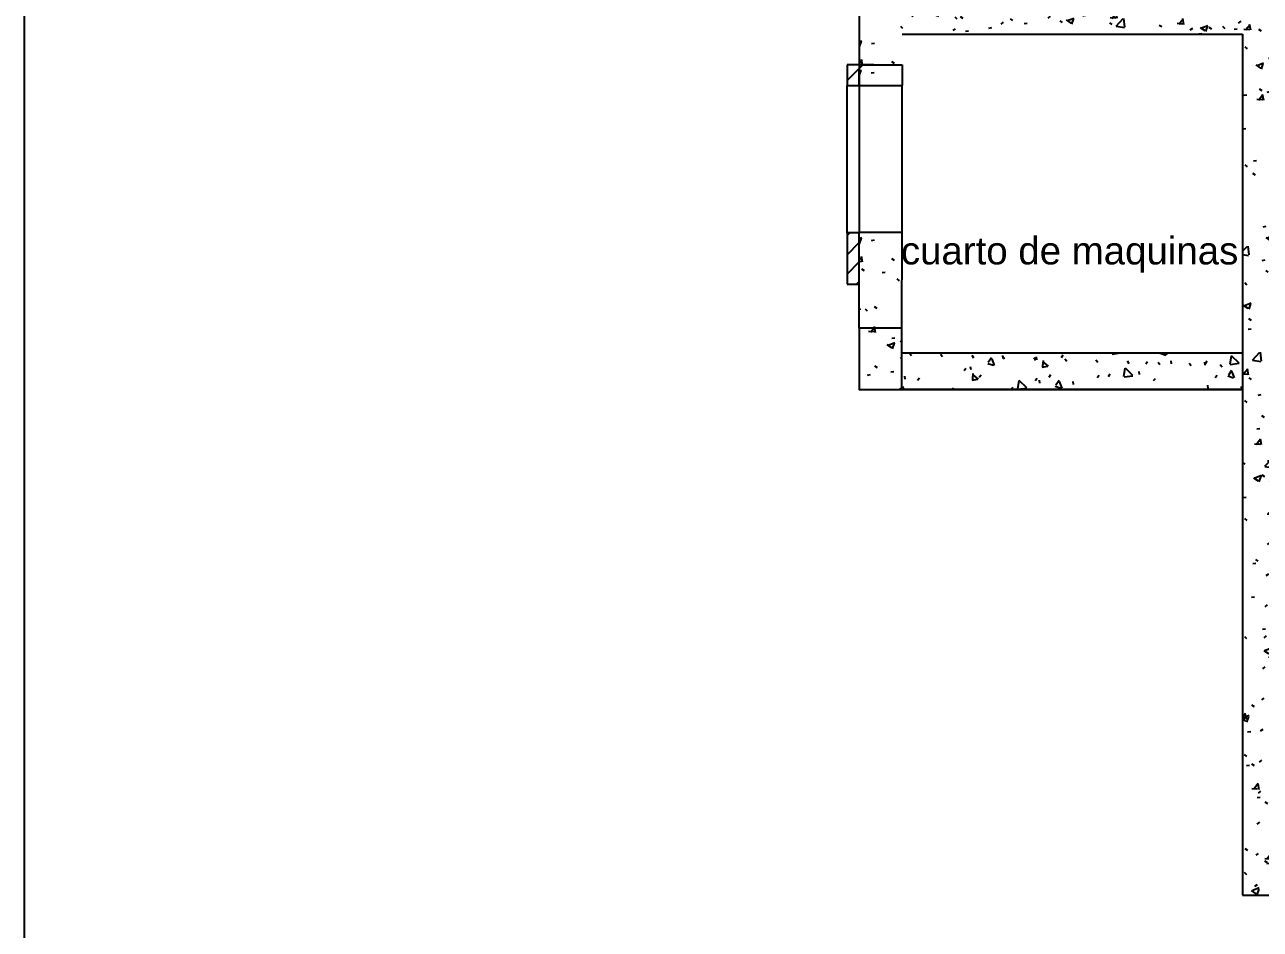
# Model space of a CAD drawing. Header units: inches. Extents: x 131 to 82119, y 71 to 16923.
# Drawn here: x 257.51 to 267.61, y 157.3 to 164.7 of the extents above; entities that cross this region are included whole.
import ezdxf

# ---------------------------------------------------------------- set-up
doc = ezdxf.new("R2010")
doc.units = ezdxf.units.IN
doc.header["$MEASUREMENT"] = 0
doc.layers.add('Arquitectonico', color=253, linetype='Continuous')
doc.styles.add('Arial', font='arial.ttf', dxfattribs={"height": 0.225})
pattern_1 = [(50, (280.8748, 170.8237), (0.546432, -0.047308), [0.057, -0.629]), (355, (280.8748, 170.8237), (-0.105429, 0.57337), [0.046, -0.503]), (100.451, (280.9208, 170.8197), (0.440955, 0.525708), [0.049, -0.534]), (46.184, (280.8748, 170.9757), (0.813123, -0.12606), [0.086, -0.943]), (96.636, (280.9428, 170.9657), (0.711995, 0.742252), [0.073, -0.801]), (351.184, (280.8748, 170.9757), (0.71223, 0.742616), [0.069, -0.754]), (21, (280.9508, 170.9377), (0.454985, -0.306292), [0.057, -0.629]), (326, (280.9508, 170.9377), (0.185766, 0.552594), [0.046, -0.503]), (71.451, (280.9888, 170.9127), (0.640536, 0.246016), [0.049, -0.534]), (37.5, (280.87478, 170.82372), (0.009206, 0.2541166), [0.025, -0.472, 0.025, -0.485, -0.505]), (37.5, (280.87478, 170.82372), (0.009206, 0.2541166), [-1.007, 0.025, -0.48]), (7.5, (280.87478, 170.82372), (0.2004608, 0.3007382), [0.025, -0.266, 0.025, -0.46, -0.192]), (7.5, (280.87478, 170.82372), (0.2004608, 0.3007382), [-0.776, 0.025, -0.167]), (327.5, (280.70478, 170.82372), (0.406483, -0.0170776), [0.025, -0.165, 0.025, -0.569, -0.789]), (327.5, (280.70478, 170.82372), (0.406483, -0.0170776), [-0.785, 0.025, -0.764]), (317.5, (280.62878, 170.82372), (0.4439987, 0.076008), [0.025, -0.223, 0.025, -0.37, -0.56]), (317.5, (280.62878, 170.82372), (0.4439987, 0.076008), [-0.642, 0.025, -0.535])]
pattern_2 = [(45, (286.23478, 181.49072), (-0.07919596, 0.07919596), [])]

msp = doc.modelspace()

# ---------------------------------------------------------------- hatches: boundary and pattern name
at = {"layer": 'Arquitectonico'}
h = msp.add_hatch(dxfattribs=at)
h.set_pattern_fill('FP_2', color=256, angle=360, style=0, pattern_type=2)
h.set_pattern_definition(pattern_1)
h.paths.add_polyline_path([(264.333, 164.62), (267.468, 164.62), (267.468, 164.87), (264.333, 164.87), (264.333, 164.822)], flags=0)
h = msp.add_hatch(dxfattribs=at)
h.set_pattern_fill('FP_2', color=256, angle=360, style=0, pattern_type=2)
h.set_pattern_definition(pattern_1)
h.paths.add_polyline_path([(267.718, 160.022), (267.718, 164.87), (267.468, 164.87), (267.468, 160.022)], flags=0)
h = msp.add_hatch(dxfattribs=at)
h.set_pattern_fill('FP_2', color=256, angle=360, style=0, pattern_type=2)
h.set_pattern_definition(pattern_1)
h.paths.add_polyline_path([(264.333, 164.37), (264.683, 164.37), (264.683, 164.62), (264.333, 164.62)], flags=0)
h = msp.add_hatch(dxfattribs=at)
h.set_pattern_fill('FP_37', color=256, angle=360, style=0, pattern_type=2)
h.set_pattern_definition(pattern_2)
h.paths.add_polyline_path([(264.333, 164.2), (264.333, 164.37), (264.233, 164.37), (264.233, 164.2), (264.323, 164.2)])
h = msp.add_hatch(dxfattribs=at)
h.set_pattern_fill('FP_37', color=256, angle=360, style=0, pattern_type=2)
h.set_pattern_definition(pattern_2)
h.paths.add_polyline_path([(264.453, 164.32), (264.453, 164.37), (264.333, 164.37), (264.333, 164.32)], flags=0)
h = msp.add_hatch(dxfattribs=at)
h.set_pattern_fill('FP_2', color=256, angle=360, style=0, pattern_type=2)
h.set_pattern_definition([(50, (280.8715, 170.5835), (0.546432, -0.047308), [0.057, -0.629]), (355, (280.8715, 170.5835), (-0.105429, 0.57337), [0.046, -0.503]), (100.451, (280.9175, 170.5795), (0.440955, 0.525708), [0.049, -0.534]), (46.184, (280.8715, 170.7355), (0.813123, -0.12606), [0.086, -0.943]), (96.636, (280.9395, 170.7255), (0.711995, 0.742252), [0.073, -0.801]), (351.184, (280.8715, 170.7355), (0.71223, 0.742616), [0.069, -0.754]), (21, (280.9475, 170.6975), (0.454985, -0.306292), [0.057, -0.629]), (326, (280.9475, 170.6975), (0.185766, 0.552594), [0.046, -0.503]), (71.451, (280.9855, 170.6725), (0.640536, 0.246016), [0.049, -0.534]), (37.5, (280.8715, 170.58348), (0.009206, 0.2541166), [0.025, -0.472, 0.025, -0.485, -0.505]), (37.5, (280.8715, 170.58348), (0.009206, 0.2541166), [-1.007, 0.025, -0.48]), (7.5, (280.8715, 170.58348), (0.2004608, 0.3007382), [0.025, -0.266, 0.025, -0.46, -0.192]), (7.5, (280.8715, 170.58348), (0.2004608, 0.3007382), [-0.776, 0.025, -0.167]), (327.5, (280.7015, 170.58348), (0.406483, -0.0170776), [0.025, -0.165, 0.025, -0.569, -0.789]), (327.5, (280.7015, 170.58348), (0.406483, -0.0170776), [-0.785, 0.025, -0.764]), (317.5, (280.6255, 170.58348), (0.443999, 0.076008), [0.025, -0.223, 0.025, -0.37, -0.56]), (317.5, (280.6255, 170.58348), (0.443999, 0.076008), [-0.642, 0.025, -0.535])])
h.paths.add_polyline_path([(264.333, 164.2), (264.683, 164.2), (264.683, 164.37), (264.333, 164.37)])
h = msp.add_hatch(dxfattribs=at)
h.set_pattern_fill('FP_37', color=256, angle=360, style=0, pattern_type=2)
h.set_pattern_definition(pattern_2)
h.paths.add_polyline_path([(264.333, 162.575), (264.333, 162.995), (264.233, 162.995), (264.233, 162.575), (264.323, 162.575)], flags=0)
h = msp.add_hatch(dxfattribs=at)
h.set_pattern_fill('FP_2', color=256, angle=360, style=0, pattern_type=2)
h.set_pattern_definition([(50, (280.8748, 169.2135), (0.546432, -0.047308), [0.057, -0.629]), (355, (280.8748, 169.2135), (-0.105429, 0.57337), [0.046, -0.503]), (100.451, (280.9208, 169.2095), (0.440955, 0.525708), [0.049, -0.534]), (46.184, (280.8748, 169.3655), (0.813123, -0.12606), [0.086, -0.943]), (96.636, (280.9428, 169.3555), (0.711995, 0.742252), [0.073, -0.801]), (351.184, (280.8748, 169.3655), (0.71223, 0.742616), [0.069, -0.754]), (21, (280.9508, 169.3275), (0.454985, -0.306292), [0.057, -0.629]), (326, (280.9508, 169.3275), (0.185766, 0.552594), [0.046, -0.503]), (71.451, (280.9888, 169.3025), (0.640536, 0.246016), [0.049, -0.534]), (37.5, (280.87478, 169.21348), (0.009206, 0.2541166), [0.025, -0.472, 0.025, -0.485, -0.505]), (37.5, (280.87478, 169.21348), (0.009206, 0.2541166), [-1.007, 0.025, -0.48]), (7.5, (280.87478, 169.21348), (0.2004608, 0.3007382), [0.025, -0.266, 0.025, -0.46, -0.192]), (7.5, (280.87478, 169.21348), (0.2004608, 0.3007382), [-0.776, 0.025, -0.167]), (327.5, (280.70478, 169.21348), (0.406483, -0.0170776), [0.025, -0.165, 0.025, -0.569, -0.789]), (327.5, (280.70478, 169.21348), (0.406483, -0.0170776), [-0.785, 0.025, -0.764]), (317.5, (280.62878, 169.21348), (0.443999, 0.076008), [0.025, -0.223, 0.025, -0.37, -0.56]), (317.5, (280.62878, 169.21348), (0.443999, 0.076008), [-0.642, 0.025, -0.535])])
h.paths.add_polyline_path([(264.332, 161.715), (264.682, 161.715), (264.683, 163), (264.333, 163)])
h = msp.add_hatch(dxfattribs=at)
h.set_pattern_fill('FP_2', color=256, angle=270, style=0, pattern_type=2)
h.set_pattern_definition([(320, (273.52704, 153.1402), (-0.047308, -0.546432), [0.057, -0.629]), (265, (273.52704, 153.1402), (0.57337, 0.105429), [0.046, -0.503]), (10.451, (273.52304, 153.0942), (0.525708, -0.440955), [0.049, -0.534]), (316.184, (273.67904, 153.1402), (-0.12606, -0.813123), [0.086, -0.943]), (6.636, (273.669, 153.0722), (0.74225, -0.711995), [0.073, -0.801]), (261.184, (273.679, 153.1402), (0.742616, -0.71223), [0.069, -0.754]), (291, (273.64104, 153.0642), (-0.306292, -0.454985), [0.057, -0.629]), (236, (273.64104, 153.0642), (0.552594, -0.185766), [0.046, -0.503]), (341.451, (273.61604, 153.0262), (0.246016, -0.640536), [0.049, -0.534]), (307.5, (273.52704, 153.1402), (0.2541166, -0.009206), [0.025, -0.472, 0.025, -0.485, -0.505]), (307.5, (273.52704, 153.1402), (0.2541166, -0.009206), [-1.007, 0.025, -0.48]), (277.5, (273.52704, 153.1402), (0.300738, -0.200461), [0.025, -0.266, 0.025, -0.46, -0.192]), (277.5, (273.52704, 153.1402), (0.300738, -0.200461), [-0.776, 0.025, -0.167]), (237.5, (273.52704, 153.3102), (-0.0170776, -0.406483), [0.025, -0.165, 0.025, -0.569, -0.789]), (237.5, (273.52704, 153.3102), (-0.0170776, -0.406483), [-0.785, 0.025, -0.764]), (227.5, (273.52704, 153.3862), (0.076008, -0.443999), [0.025, -0.223, 0.025, -0.37, -0.56]), (227.5, (273.52704, 153.3862), (0.076008, -0.443999), [-0.642, 0.025, -0.535])])
h.paths.add_polyline_path([(264.682, 161.865), (264.682, 161.715), (267.468, 161.715), (267.468, 162.015), (264.682, 162.015)])
h = msp.add_hatch(dxfattribs=at)
h.set_pattern_fill('FP_2', color=256, angle=360, style=0, pattern_type=2)
h.set_pattern_definition(pattern_1)
h.paths.add_polyline_path([(267.468, 157.576), (267.718, 157.576), (267.718, 160.022), (267.468, 160.022), (267.468, 159.438)], flags=0)

# ---------------------------------------------------------------- linework, layer by layer
msp.add_lwpolyline([(257.506, 185.559), (337.624, 185.559), (337.624, 146.697), (257.506, 146.697)], close=True)
for p, q in [((264.333, 169.903), (264.333, 164.62)), ((264.333, 164.62), (264.333, 164.37)), ((264.683, 164.62), (267.468, 164.62)), ((267.468, 164.62), (267.468, 157.576)), ((264.333, 164.37), (264.233, 164.37)), ((264.233, 164.37), (264.233, 164.2)), ((264.333, 164.37), (264.683, 164.37)), ((264.453, 164.37), (264.333, 164.37)), ((264.333, 164.37), (264.333, 164.2)), ((264.333, 164.37), (264.333, 164.32)), ((264.683, 164.37), (264.683, 164.2)), ((264.333, 164.2), (264.333, 164.32)), ((264.233, 164.2), (264.683, 164.2)), ((264.233, 162.995), (264.233, 164.2)), ((264.333, 164.2), (264.333, 163)), ((264.333, 164.2), (264.333, 163)), ((264.683, 163), (264.683, 164.2)), ((264.333, 162.995), (264.233, 162.995)), ((264.233, 162.995), (264.233, 162.575)), ((264.332, 162.215), (264.333, 163)), ((264.333, 163), (264.683, 163)), ((264.682, 162.215), (264.683, 163)), ((264.233, 162.575), (264.333, 162.575)), ((264.682, 162.015), (267.468, 162.015)), ((264.682, 161.715), (267.468, 161.715)), ((267.468, 157.576), (272.617, 157.576))]:
    msp.add_line(p, q, dxfattribs=at)
msp.add_lwpolyline([(264.332, 162.215), (264.332, 161.715), (264.682, 161.715), (264.682, 162.215), (264.332, 162.215)], dxfattribs=at)
msp.add_lwpolyline([(264.682, 162.015), (267.468, 162.015), (267.468, 161.715), (264.682, 161.715)], close=True, dxfattribs=at)

# ---------------------------------------------------------------- texts
at = {"layer": 'Arquitectonico', "insert": (264.673, 162.962), "char_height": 0.225, "width": 3.02437, "attachment_point": 1, "style": 'Arial'}
msp.add_mtext('cuarto de maquinas', dxfattribs=at)

doc.saveas('drawing.dxf')
